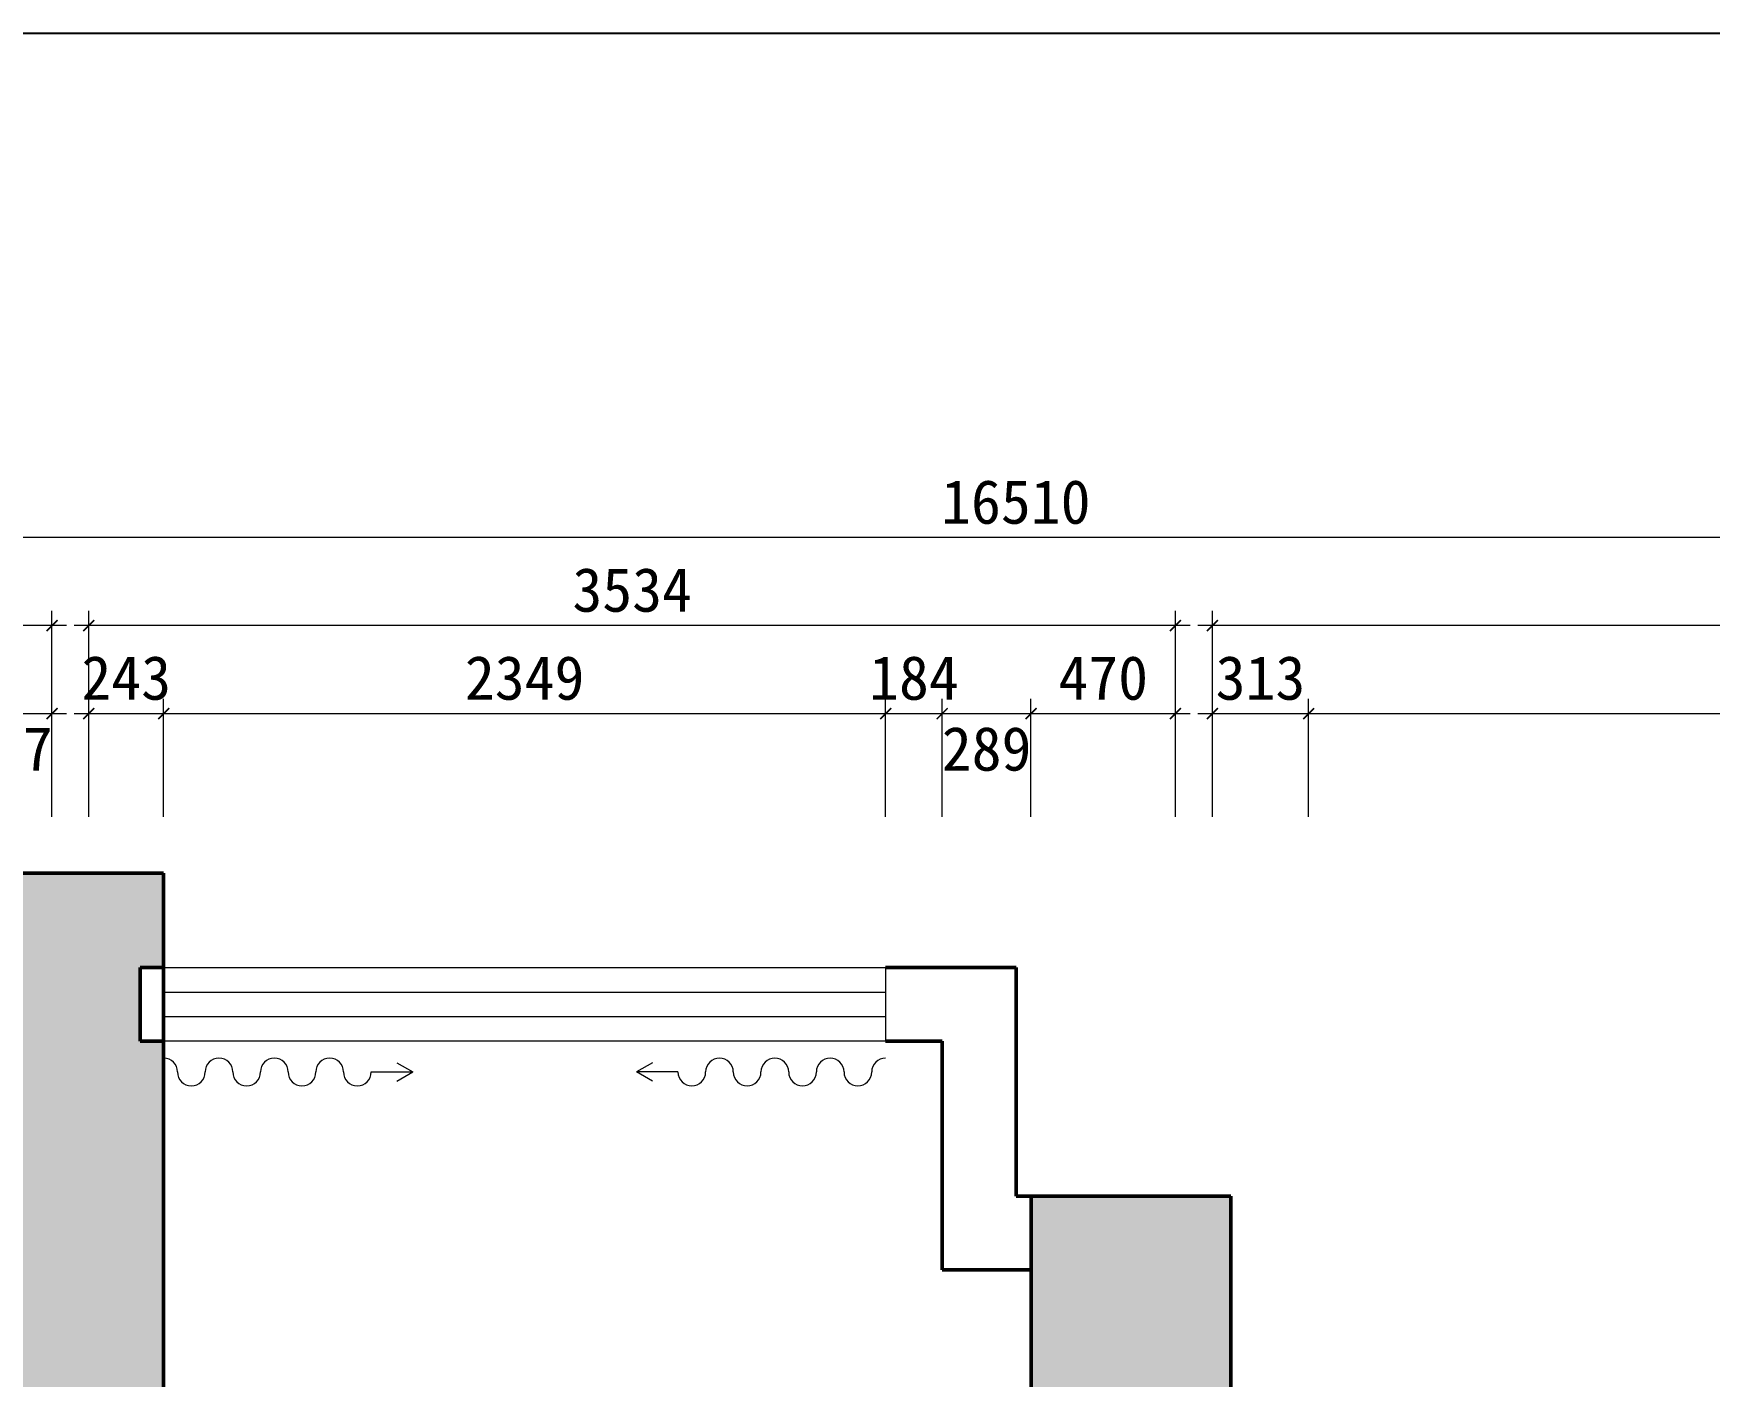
# Model space of a CAD drawing. Header units: millimetres. Extents: x 0 to 37800, y -37845 to -6163.
# Drawn here: x 16018 to 21469, y -15993 to -11624 of the extents above; entities that cross this region are included whole.
import ezdxf

# ---------------------------------------------------------------- set-up
doc = ezdxf.new("R2010")
doc.units = ezdxf.units.MM
doc.linetypes.add('ACAD_ISO07W100', pattern=[3, 0, -3])
doc.layers.get('0').update_dxf_attribs({"lineweight": 13})
for name, color, linetype in [('00图框', 7, 'Continuous'), ('SH-尺寸标注', 32, 'Continuous'), ('图框', 4, 'Continuous')]:
    doc.layers.add(name, color=color, linetype=linetype)
for name, color, linetype, lineweight in [('BS-承重墙柱', 7, 'Continuous', 50), ('BS-非承重墙', 7, 'Continuous', 50), ('DS-绿化陈设', 4, 'Continuous', 9), ('DS-门窗', 7, 'Continuous', 13)]:
    doc.layers.add(name, color=color, linetype=linetype, lineweight=lineweight)
doc.styles.get("Standard").update_dxf_attribs({"font": 'SimSun.ttf'})
doc.dimstyles.new('D_20_2.35', dxfattribs={"dimtxt": 142.857143, "dimasz": 35.714286, "dimexe": 47.619048, "dimexo": 0, "dimgap": 0, "dimtad": 1, "dimdec": 0, "dimzin": 1, "dimdsep": 46, "dimtxsty": 'Standard', "dimblk": 'ARCHTICK', "dimcen": 0.09, "dimdle": 47.619048, "dimclrd": 252, "dimclre": 252, "dimclrt": 134, "dimadec": 0, "dimazin": 0, "dimtfac": 1, "dimtdec": 4, "dimtix": 1, "dimtmove": 2, "dimatfit": 3, "dimfxl": 335.714273, "dimfxlon": 1, "dimtolj": 1, "dimtzin": 0, "dimlwd": 9, "dimlwe": 9, "dimarcsym": 0})

# ---------------------------------------------------------------- blocks, each defined once
blk = doc.blocks.new('_Frame133990009')
at = {"layer": '00图框', "color": 7, "linetype": 'Continuous', "ltscale": 2, "flags": 128}
blk.add_lwpolyline([(-39567.3, -30715.3), (-0.6, -30715.3), (-0.6, -2146.6), (-39567.3, -2146.6), (-39567.3, -30715.3)], dxfattribs=at)
blk = doc.blocks.new('LEGEND_626499811ee29b5f468a09dc8b9f25b0_da91df233c974cfbbae88851c3558641')
at = {"layer": 'DS-绿化陈设', "color": 143, "linetype": 'Continuous', "ltscale": 2}
for p, q in [((758, 30), (810, 0)), ((1590, 30), (1538, 0)), ((758, -30), (810, 0)), ((1590, -30), (1538, 0))]:
    blk.add_line(p, q, dxfattribs=at)
at = {"layer": 'DS-绿化陈设', "color": 143, "linetype": 'Continuous', "ltscale": 2, "flags": 128}
for points in [[(675, 0), (810, 0)], [(1673, 0), (1538, 0)]]:
    blk.add_lwpolyline(points, dxfattribs=at)
at = {"layer": 'DS-绿化陈设', "color": 143, "linetype": 'Continuous', "ltscale": 2}
for centre, start, end in [((0, 0), 0, 90), ((90, 0), 180, 0), ((180, 0), 0, 180), ((270, 0), 180, 0), ((360, 0), 0, 180), ((450, 0), 180, 0), ((540, 0), 0, 180), ((630, 0), 180, 0), ((1808, 0), 0, 180), ((1898, 0), 180, 0), ((1988, 0), 0, 180), ((2078, 0), 180, 0), ((2168, 0), 0, 180), ((2258, 0), 180, 0), ((2348, 0), 90, 180), ((1718, 0), 180, 0)]:
    blk.add_arc(centre, 45, start, end, dxfattribs=at)
blk = doc.blocks.new('WINDOW_9b50ef5c7763fc37c8cf9f3fbd1b2055_b8ffb8b4096c4f369dfff0c11467f759')
at = {"layer": 'DS-门窗', "color": 60, "linetype": 'Continuous', "ltscale": 2}
for p, q in [((-434.2, 5605.4), (1990.9, 5605.4)), ((-434.2, 5365.4), (-434.2, 5605.4)), ((1990.9, 5605.4), (1990.9, 5365.4)), ((-434.2, 5525.4), (1990.9, 5525.4)), ((-434.2, 5445.4), (1990.9, 5445.4)), ((1990.9, 5365.4), (-434.2, 5365.4))]:
    blk.add_line(p, q, dxfattribs=at)
blk = doc.blocks.new('ARCHITECTURE_27336af1f21f0133c7f7fc049e782da9_37d84af33b6548a89f78488cb841cf37')
at = {"color": 7, "linetype": 'ACAD_ISO07W100', "ltscale": 24}
blk.add_wipeout([(-1007.6, 5911.9), (-1007.6, 4172), (-357.6, 4172), (-357.6, 5365.3), (-434.2, 5365.3), (-434.2, 5605.4), (-357.6, 5605.4), (-357.6, 5911.9), (-357.6, 5911.9)], dxfattribs=at).dxf.layer = 'BS-承重墙柱'
at = {"layer": 'BS-承重墙柱', "color": 7, "linetype": 'Continuous', "ltscale": 2}
for p, q in [((-1007.6, 5912), (-1007.6, 4172)), ((-357.6, 5912), (-1007.6, 5912)), ((-1007.6, 4172), (-357.6, 4172))]:
    blk.add_line(p, q, dxfattribs=at)
at = {"color": 7, "linetype": 'ACAD_ISO07W100', "ltscale": 24}
blk.add_wipeout([(-434.2, 5365.4), (-357.6, 5365.4), (-357.6, 5605.3), (-434.2, 5605.3), (-434.2, 5605.3)], dxfattribs=at).dxf.layer = 'BS-承重墙柱'
at = {"layer": 'BS-承重墙柱'}
blk.add_hatch(color=8, dxfattribs=at).paths.add_polyline_path([(-1007.6, 5912), (-1007.6, 4172), (-357.6, 4172), (-357.6, 5365.4), (-434.2, 5365.4), (-434.2, 5605.4), (-357.6, 5605.4), (-357.6, 5912)], flags=0)
at = {"layer": 'BS-承重墙柱', "color": 7, "linetype": 'Continuous', "ltscale": 2}
for p, q in [((-357.6, 5605.4), (-357.6, 5912)), ((-434.2, 5365.4), (-434.2, 5605.4)), ((-434.2, 5605.4), (-357.6, 5605.4)), ((-357.6, 5365.4), (-357.6, 5605.4)), ((-357.6, 5365.4), (-434.2, 5365.4)), ((-357.6, 4172), (-357.6, 5365.4))]:
    blk.add_line(p, q, dxfattribs=at)
blk = doc.blocks.new('ARCHITECTURE_968f76ab17f30dbcf9c39e4627544753_d4f23caf24c14118b717e11857b26f4c')
at = {"layer": 'BS-承重墙柱'}
blk.add_hatch(color=8, dxfattribs=at).paths.add_polyline_path([(3113.7, 3121.8), (3113.7, 4861.7), (2463.7, 4861.7), (2463.7, 3121.8)], flags=0)
at = {"layer": 'BS-承重墙柱', "color": 7, "linetype": 'Continuous', "ltscale": 2}
for p, q in [((2463.7, 4861.7), (2463.7, 3121.8)), ((3113.7, 4861.7), (2463.7, 4861.7)), ((3113.7, 3121.8), (3113.7, 4861.7)), ((2463.7, 3121.8), (3113.7, 3121.8))]:
    blk.add_line(p, q, dxfattribs=at)
blk = doc.blocks.new('_ArchTick')
at = {"color": 0, "linetype": 'ByBlock', "const_width": 0.15}
blk.add_lwpolyline([(-0.5, -0.5), (0.5, 0.5)], dxfattribs=at)
blk = doc.blocks.new('*D167')
at = {"layer": 'Defpoints', "color": 0}
for p in [(16077.7, -13836.3), (15790.9, -14172), (16077.7, -14172)]:
    blk.add_point(p, dxfattribs=at)
at = {"layer": 'SH-尺寸标注', "color": 252, "linetype": 'Continuous', "lineweight": 9}
for p, q in [((15790.9, -14172), (15790.9, -13788.7)), ((16077.7, -14172), (16077.7, -13788.7)), ((15743.2, -13836.3), (16125.3, -13836.3))]:
    blk.add_line(p, q, dxfattribs=at)
at = {"layer": 'SH-尺寸标注', "color": 252, "lineweight": 9, "xscale": 35.71428581050463, "yscale": 35.71428581050463, "zscale": 35.71428581050463, "rotation": 180}
blk.add_blockref('_ArchTick', (15790.9, -13836.3), dxfattribs=at)
at = {"layer": 'SH-尺寸标注', "color": 252, "lineweight": 9, "xscale": 35.71428581050463, "yscale": 35.71428581050463, "zscale": 35.71428581050463}
blk.add_blockref('_ArchTick', (16077.7, -13836.3), dxfattribs=at)
at = {"layer": 'SH-尺寸标注', "color": 134, "insert": (15934.3, -13951.6), "char_height": 142.86, "attachment_point": 5}
blk.add_mtext('\\A1;287', dxfattribs=at)
blk = doc.blocks.new('*D166')
at = {"layer": 'Defpoints', "color": 0}
for p in [(16440.9, -13836.3), (16197.7, -14172), (16440.9, -14172)]:
    blk.add_point(p, dxfattribs=at)
at = {"layer": 'SH-尺寸标注', "color": 252, "linetype": 'Continuous', "lineweight": 9}
for p, q in [((16197.7, -14172), (16197.7, -13788.7)), ((16440.9, -14172), (16440.9, -13788.7)), ((16150, -13836.3), (16488.5, -13836.3))]:
    blk.add_line(p, q, dxfattribs=at)
at = {"layer": 'SH-尺寸标注', "color": 252, "lineweight": 9, "xscale": 35.71428581050463, "yscale": 35.71428581050463, "zscale": 35.71428581050463, "rotation": 180}
blk.add_blockref('_ArchTick', (16197.7, -13836.3), dxfattribs=at)
at = {"layer": 'SH-尺寸标注', "color": 252, "lineweight": 9, "xscale": 35.71428581050463, "yscale": 35.71428581050463, "zscale": 35.71428581050463}
blk.add_blockref('_ArchTick', (16440.9, -13836.3), dxfattribs=at)
at = {"layer": 'SH-尺寸标注', "color": 134, "insert": (16319.3, -13721), "char_height": 142.86, "attachment_point": 5}
blk.add_mtext('\\A1;243', dxfattribs=at)
blk = doc.blocks.new('*D165')
at = {"layer": 'Defpoints', "color": 0}
for p in [(18789.4, -13836.3), (16440.9, -14172), (18789.4, -14172)]:
    blk.add_point(p, dxfattribs=at)
at = {"layer": 'SH-尺寸标注', "color": 252, "linetype": 'Continuous', "lineweight": 9}
for p, q in [((16440.9, -14172), (16440.9, -13788.7)), ((18789.4, -14172), (18789.4, -13788.7)), ((16393.2, -13836.3), (18837, -13836.3))]:
    blk.add_line(p, q, dxfattribs=at)
at = {"layer": 'SH-尺寸标注', "color": 252, "lineweight": 9, "xscale": 35.71428581050463, "yscale": 35.71428581050463, "zscale": 35.71428581050463, "rotation": 180}
blk.add_blockref('_ArchTick', (16440.9, -13836.3), dxfattribs=at)
at = {"layer": 'SH-尺寸标注', "color": 252, "lineweight": 9, "xscale": 35.71428581050463, "yscale": 35.71428581050463, "zscale": 35.71428581050463}
blk.add_blockref('_ArchTick', (18789.4, -13836.3), dxfattribs=at)
at = {"layer": 'SH-尺寸标注', "color": 134, "insert": (17615.1, -13721), "char_height": 142.86, "attachment_point": 5}
blk.add_mtext('\\A1;2349', dxfattribs=at)
blk = doc.blocks.new('*D164')
at = {"layer": 'Defpoints', "color": 0}
for p in [(18973.4, -13836.3), (18789.4, -14172), (18973.4, -14172)]:
    blk.add_point(p, dxfattribs=at)
at = {"layer": 'SH-尺寸标注', "color": 252, "linetype": 'Continuous', "lineweight": 9}
for p, q in [((18789.4, -14172), (18789.4, -13788.7)), ((18973.4, -14172), (18973.4, -13788.7)), ((18741.8, -13836.3), (19021, -13836.3))]:
    blk.add_line(p, q, dxfattribs=at)
at = {"layer": 'SH-尺寸标注', "color": 252, "lineweight": 9, "xscale": 35.71428581050463, "yscale": 35.71428581050463, "zscale": 35.71428581050463, "rotation": 180}
blk.add_blockref('_ArchTick', (18789.4, -13836.3), dxfattribs=at)
at = {"layer": 'SH-尺寸标注', "color": 252, "lineweight": 9, "xscale": 35.71428581050463, "yscale": 35.71428581050463, "zscale": 35.71428581050463}
blk.add_blockref('_ArchTick', (18973.4, -13836.3), dxfattribs=at)
at = {"layer": 'SH-尺寸标注', "color": 134, "insert": (18881.4, -13721), "char_height": 142.86, "attachment_point": 5}
blk.add_mtext('\\A1;184', dxfattribs=at)
blk = doc.blocks.new('*D163')
at = {"layer": 'Defpoints', "color": 0}
for p in [(19262.1, -13836.3), (18973.4, -14172), (19262.1, -14172)]:
    blk.add_point(p, dxfattribs=at)
at = {"layer": 'SH-尺寸标注', "color": 252, "linetype": 'Continuous', "lineweight": 9}
for p, q in [((18973.4, -14172), (18973.4, -13788.7)), ((19262.1, -14172), (19262.1, -13788.7)), ((18925.8, -13836.3), (19309.8, -13836.3))]:
    blk.add_line(p, q, dxfattribs=at)
at = {"layer": 'SH-尺寸标注', "color": 252, "lineweight": 9, "xscale": 35.71428581050463, "yscale": 35.71428581050463, "zscale": 35.71428581050463, "rotation": 180}
blk.add_blockref('_ArchTick', (18973.4, -13836.3), dxfattribs=at)
at = {"layer": 'SH-尺寸标注', "color": 252, "lineweight": 9, "xscale": 35.71428581050463, "yscale": 35.71428581050463, "zscale": 35.71428581050463}
blk.add_blockref('_ArchTick', (19262.1, -13836.3), dxfattribs=at)
at = {"layer": 'SH-尺寸标注', "color": 134, "insert": (19117.8, -13951.6), "char_height": 142.86, "attachment_point": 5}
blk.add_mtext('\\A1;289', dxfattribs=at)
blk = doc.blocks.new('*D162')
at = {"layer": 'Defpoints', "color": 0}
for p in [(19732.1, -13836.3), (19262.1, -14172), (19732.1, -14172)]:
    blk.add_point(p, dxfattribs=at)
at = {"layer": 'SH-尺寸标注', "color": 252, "linetype": 'Continuous', "lineweight": 9}
for p, q in [((19262.1, -14172), (19262.1, -13788.7)), ((19732.1, -14172), (19732.1, -13788.7)), ((19214.5, -13836.3), (19779.8, -13836.3))]:
    blk.add_line(p, q, dxfattribs=at)
at = {"layer": 'SH-尺寸标注', "color": 252, "lineweight": 9, "xscale": 35.71428581050463, "yscale": 35.71428581050463, "zscale": 35.71428581050463, "rotation": 180}
blk.add_blockref('_ArchTick', (19262.1, -13836.3), dxfattribs=at)
at = {"layer": 'SH-尺寸标注', "color": 252, "lineweight": 9, "xscale": 35.71428581050463, "yscale": 35.71428581050463, "zscale": 35.71428581050463}
blk.add_blockref('_ArchTick', (19732.1, -13836.3), dxfattribs=at)
at = {"layer": 'SH-尺寸标注', "color": 134, "insert": (19497.1, -13721), "char_height": 142.86, "attachment_point": 5}
blk.add_mtext('\\A1;470', dxfattribs=at)
blk = doc.blocks.new('*D161')
at = {"layer": 'Defpoints', "color": 0}
for p in [(20165.1, -13836.3), (19852.1, -14172), (20165.1, -14172)]:
    blk.add_point(p, dxfattribs=at)
at = {"layer": 'SH-尺寸标注', "color": 252, "linetype": 'Continuous', "lineweight": 9}
for p, q in [((19852.1, -14172), (19852.1, -13788.7)), ((20165.1, -14172), (20165.1, -13788.7)), ((19804.5, -13836.3), (20212.7, -13836.3))]:
    blk.add_line(p, q, dxfattribs=at)
at = {"layer": 'SH-尺寸标注', "color": 252, "lineweight": 9, "xscale": 35.71428581050463, "yscale": 35.71428581050463, "zscale": 35.71428581050463, "rotation": 180}
blk.add_blockref('_ArchTick', (19852.1, -13836.3), dxfattribs=at)
at = {"layer": 'SH-尺寸标注', "color": 252, "lineweight": 9, "xscale": 35.71428581050463, "yscale": 35.71428581050463, "zscale": 35.71428581050463}
blk.add_blockref('_ArchTick', (20165.1, -13836.3), dxfattribs=at)
at = {"layer": 'SH-尺寸标注', "color": 134, "insert": (20008.6, -13721), "char_height": 142.86, "attachment_point": 5}
blk.add_mtext('\\A1;313', dxfattribs=at)
blk = doc.blocks.new('*D160')
at = {"layer": 'Defpoints', "color": 0}
for p in [(27058, -13836.3), (20165.1, -14172), (27058, -14172)]:
    blk.add_point(p, dxfattribs=at)
at = {"layer": 'SH-尺寸标注', "color": 252, "linetype": 'Continuous', "lineweight": 9}
for p, q in [((20165.1, -14172), (20165.1, -13788.7)), ((27058, -14172), (27058, -13788.7)), ((20117.5, -13836.3), (27105.6, -13836.3))]:
    blk.add_line(p, q, dxfattribs=at)
at = {"layer": 'SH-尺寸标注', "color": 252, "lineweight": 9, "xscale": 35.71428581050463, "yscale": 35.71428581050463, "zscale": 35.71428581050463, "rotation": 180}
blk.add_blockref('_ArchTick', (20165.1, -13836.3), dxfattribs=at)
at = {"layer": 'SH-尺寸标注', "color": 252, "lineweight": 9, "xscale": 35.71428581050463, "yscale": 35.71428581050463, "zscale": 35.71428581050463}
blk.add_blockref('_ArchTick', (27058, -13836.3), dxfattribs=at)
at = {"layer": 'SH-尺寸标注', "color": 134, "insert": (23611.6, -13721), "char_height": 142.86, "attachment_point": 5}
blk.add_mtext('\\A1;6893', dxfattribs=at)
blk = doc.blocks.new('*D158')
at = {"layer": 'Defpoints', "color": 0}
for p in [(10957.7, -13550), (10957.7, -13885.7), (16077.7, -13885.7)]:
    blk.add_point(p, dxfattribs=at)
at = {"layer": 'SH-尺寸标注', "color": 252, "linetype": 'Continuous', "lineweight": 9}
for p, q in [((10957.7, -13885.7), (10957.7, -13502.4)), ((16077.7, -13885.7), (16077.7, -13502.4)), ((16125.3, -13550), (10910, -13550))]:
    blk.add_line(p, q, dxfattribs=at)
at = {"layer": 'SH-尺寸标注', "color": 252, "lineweight": 9, "xscale": 35.71428581050463, "yscale": 35.71428581050463, "zscale": 35.71428581050463, "rotation": 180}
blk.add_blockref('_ArchTick', (10957.7, -13550), dxfattribs=at)
at = {"layer": 'SH-尺寸标注', "color": 252, "lineweight": 9, "xscale": 35.71428581050463, "yscale": 35.71428581050463, "zscale": 35.71428581050463}
blk.add_blockref('_ArchTick', (16077.7, -13550), dxfattribs=at)
at = {"layer": 'SH-尺寸标注', "color": 134, "insert": (13517.7, -13434.7), "char_height": 142.86, "attachment_point": 5}
blk.add_mtext('\\A1;5120', dxfattribs=at)
blk = doc.blocks.new('*D157')
at = {"layer": 'Defpoints', "color": 0}
for p in [(16197.7, -13550), (16197.7, -13885.7), (19732.1, -13885.7)]:
    blk.add_point(p, dxfattribs=at)
at = {"layer": 'SH-尺寸标注', "color": 252, "linetype": 'Continuous', "lineweight": 9}
for p, q in [((16197.7, -13885.7), (16197.7, -13502.4)), ((19732.1, -13885.7), (19732.1, -13502.4)), ((19779.8, -13550), (16150, -13550))]:
    blk.add_line(p, q, dxfattribs=at)
at = {"layer": 'SH-尺寸标注', "color": 252, "lineweight": 9, "xscale": 35.71428581050463, "yscale": 35.71428581050463, "zscale": 35.71428581050463, "rotation": 180}
blk.add_blockref('_ArchTick', (16197.7, -13550), dxfattribs=at)
at = {"layer": 'SH-尺寸标注', "color": 252, "lineweight": 9, "xscale": 35.71428581050463, "yscale": 35.71428581050463, "zscale": 35.71428581050463}
blk.add_blockref('_ArchTick', (19732.1, -13550), dxfattribs=at)
at = {"layer": 'SH-尺寸标注', "color": 134, "insert": (17964.9, -13434.7), "char_height": 142.86, "attachment_point": 5}
blk.add_mtext('\\A1;3534', dxfattribs=at)
blk = doc.blocks.new('*D156')
at = {"layer": 'Defpoints', "color": 0}
for p in [(19852.1, -13550), (19852.1, -13885.7), (27468, -13885.7)]:
    blk.add_point(p, dxfattribs=at)
at = {"layer": 'SH-尺寸标注', "color": 252, "linetype": 'Continuous', "lineweight": 9}
for p, q in [((19852.1, -13885.7), (19852.1, -13502.4)), ((27468, -13885.7), (27468, -13502.4)), ((27515.6, -13550), (19804.5, -13550))]:
    blk.add_line(p, q, dxfattribs=at)
at = {"layer": 'SH-尺寸标注', "color": 252, "lineweight": 9, "xscale": 35.71428581050463, "yscale": 35.71428581050463, "zscale": 35.71428581050463, "rotation": 180}
blk.add_blockref('_ArchTick', (19852.1, -13550), dxfattribs=at)
at = {"layer": 'SH-尺寸标注', "color": 252, "lineweight": 9, "xscale": 35.71428581050463, "yscale": 35.71428581050463, "zscale": 35.71428581050463}
blk.add_blockref('_ArchTick', (27468, -13550), dxfattribs=at)
at = {"layer": 'SH-尺寸标注', "color": 134, "insert": (23660.1, -13434.7), "char_height": 142.86, "attachment_point": 5}
blk.add_mtext('\\A1;7616', dxfattribs=at)
blk = doc.blocks.new('*D136')
at = {"layer": 'Defpoints', "color": 0}
for p in [(10957.7, -13263.7), (10957.7, -13599.5), (27468, -13599.5)]:
    blk.add_point(p, dxfattribs=at)
at = {"layer": 'SH-尺寸标注', "color": 252, "linetype": 'Continuous', "lineweight": 9}
for p, q in [((10957.7, -13599.5), (10957.7, -13216.1)), ((27468, -13599.5), (27468, -13216.1)), ((27515.6, -13263.7), (10910, -13263.7))]:
    blk.add_line(p, q, dxfattribs=at)
at = {"layer": 'SH-尺寸标注', "color": 252, "lineweight": 9, "xscale": 35.71428581050463, "yscale": 35.71428581050463, "zscale": 35.71428581050463, "rotation": 180}
blk.add_blockref('_ArchTick', (10957.7, -13263.7), dxfattribs=at)
at = {"layer": 'SH-尺寸标注', "color": 252, "lineweight": 9, "xscale": 35.71428581050463, "yscale": 35.71428581050463, "zscale": 35.71428581050463}
blk.add_blockref('_ArchTick', (27468, -13263.7), dxfattribs=at)
at = {"layer": 'SH-尺寸标注', "color": 134, "insert": (19212.8, -13148.5), "char_height": 142.86, "attachment_point": 5}
blk.add_mtext('\\A1;16510', dxfattribs=at)

msp = doc.modelspace()

# ---------------------------------------------------------------- linework, layer by layer
at = {"layer": 'BS-非承重墙', "color": 7, "linetype": 'Continuous', "ltscale": 2}
for p, q in [((19213.4, -14662), (18789.4, -14662)), ((19213.4, -14902), (19213.4, -14662)), ((18789.4, -14902), (18973.4, -14902)), ((18973.4, -14902), (18973.4, -15645.7)), ((19213.4, -15405.7), (19213.4, -14902)), ((19262.1, -15405.7), (19213.4, -15405.7)), ((18973.4, -15645.7), (19213.4, -15645.7)), ((19213.4, -15645.7), (19262.1, -15645.7))]:
    msp.add_line(p, q, dxfattribs=at)

# ---------------------------------------------------------------- block references
at = {"layer": 'BS-承重墙柱', "color": 7}
msp.add_blockref('ARCHITECTURE_968f76ab17f30dbcf9c39e4627544753_d4f23caf24c14118b717e11857b26f4c', (16798.5, -20267.4), dxfattribs=at)
at = {"layer": 'DS-绿化陈设', "color": 7}
msp.add_blockref('LEGEND_626499811ee29b5f468a09dc8b9f25b0_da91df233c974cfbbae88851c3558641', (16440.9, -15002), dxfattribs=at)
at = {"layer": 'DS-门窗', "color": 7}
msp.add_blockref('WINDOW_9b50ef5c7763fc37c8cf9f3fbd1b2055_b8ffb8b4096c4f369dfff0c11467f759', (16798.5, -20267.4), dxfattribs=at)
at = {"layer": '图框', "color": 7, "xscale": 0.8999999761581421, "yscale": 0.8999999761581421}
msp.add_blockref('_Frame133990009', (37291.5, -9692.2), dxfattribs=at)

# ---------------------------------------------------------------- dimensions: what is measured, and where the dimension line sits
at = {"layer": 'SH-尺寸标注', "color": 252, "linetype": 'Continuous'}
for base, p1, p2, picture, middle in [((10957.7, -13263.7), (27468, -13599.5), (10957.7, -13599.5), '*D136', (19212.8, -13148.5)), ((10957.7, -13550), (16077.7, -13885.7), (10957.7, -13885.7), '*D158', (13517.7, -13434.7)), ((16197.7, -13550), (19732.1, -13885.7), (16197.7, -13885.7), '*D157', (17964.9, -13434.7)), ((19852.1, -13550), (27468, -13885.7), (19852.1, -13885.7), '*D156', (23660.1, -13434.7)), ((16440.9, -13836.3), (16197.7, -14172), (16440.9, -14172), '*D166', (16319.3, -13721)), ((19732.1, -13836.3), (19262.1, -14172), (19732.1, -14172), '*D162', (19497.1, -13721)), ((16077.7, -13836.3), (15790.9, -14172), (16077.7, -14172), '*D167', (15934.3, -13951.6)), ((19262.1, -13836.3), (18973.4, -14172), (19262.1, -14172), '*D163', (19117.8, -13951.6))]:
    dim = msp.add_linear_dim(base=base, p1=p1, p2=p2, dimstyle='D_20_2.35', override={"dimscale": 1, "dimclrt": 134}, dxfattribs=at)
    dim.commit()
    dim.dimension.update_dxf_attribs({"geometry": picture, "text_midpoint": middle, "dimtype": 160})
for base, p1, p2, picture, middle in [((18789.4063, -13836.2957), (16440.8618, -14172.01), (18789.4063, -14172.01), '*D165', (17615.1341, -13721.0201)), ((18973.4, -13836.3), (18789.4, -14172), (18973.4, -14172), '*D164', (18881.4, -13721)), ((20165.1, -13836.3), (19852.1, -14172), (20165.1, -14172), '*D161', (20008.6, -13721)), ((27058, -13836.3), (20165.1, -14172), (27058, -14172), '*D160', (23611.6, -13721))]:
    dim = msp.add_linear_dim(base=base, p1=p1, p2=p2, angle=0, dimstyle='D_20_2.35', override={"dimscale": 1, "dimclrt": 134}, dxfattribs=at)
    dim.commit()
    dim.dimension.update_dxf_attribs({"geometry": picture, "text_midpoint": middle, "dimtype": 161})

# ---------------------------------------------------------------- next in the draw order: block references
at = {"layer": 'BS-承重墙柱', "color": 7}
msp.add_blockref('ARCHITECTURE_27336af1f21f0133c7f7fc049e782da9_37d84af33b6548a89f78488cb841cf37', (16798.5, -20267.4), dxfattribs=at)

doc.saveas('drawing.dxf')
